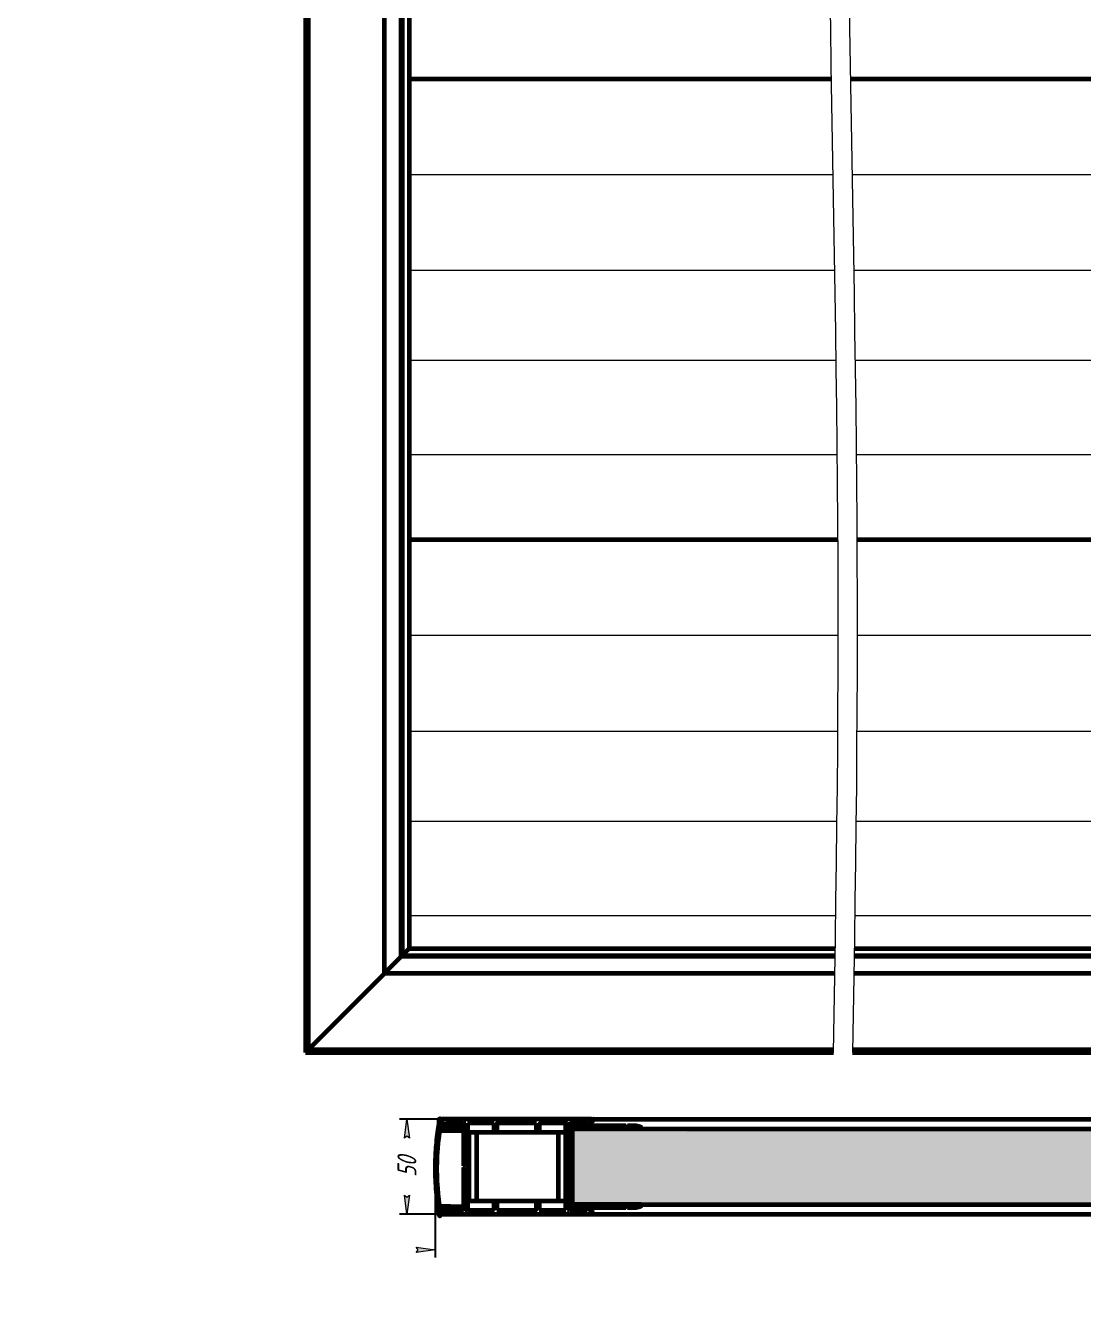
# Model space of a CAD drawing. Header units: millimetres. Extents: x 0 to 841, y 0 to 594.
# Drawn here: x 0 to 278.9, y 0 to 339.7 of the extents above; entities that cross this region are included whole.
import ezdxf

# ---------------------------------------------------------------- set-up
doc = ezdxf.new("R2010")
doc.units = ezdxf.units.MM
for name, pattern in [('K5LT_BASIC', [0]), ('K5LT_THIN', [0]), ('K5LT_THIN_INCLUDED_TO_HATCHING', [0])]:
    doc.linetypes.add(name, pattern=pattern)
doc.layers.add('Системный слой', color=7, linetype='Continuous')
doc.styles.add('KDIMTEXTSTYLE', font='', dxfattribs={"width": 0.96, "oblique": 15, "height": 5})
doc.styles.get('KDIMTEXTSTYLE').set_extended_font_data('Gost Type AU')
doc.dimstyles.new('KDIMSTYLE (0.50)', dxfattribs={"dimtxt": 5, "dimasz": 1, "dimexe": 2, "dimexo": 0, "dimgap": 1, "dimtad": 1, "dimlfac": 2, "dimtxsty": 'KDIMTEXTSTYLE', "dimsah": 1, "dimcen": 0, "dimdle": 1, "dimadec": 0, "dimazin": 0, "dimtfac": 0.667, "dimtmove": 0, "dimatfit": 3, "dimfxl": 1, "dimtvp": 1, "dimtolj": 1, "dimtzin": 0, "dimarcsym": 0})

# ---------------------------------------------------------------- blocks, each defined once
blk = doc.blocks.new('U3')
at = {"layer": 'Системный слой', "color": 5, "linetype": 'K5LT_BASIC', "lineweight": 60, "true_color": 0x0000ff}
for p, q in [((74.26, 69.56), (213.01, 69.56)), ((218.01, 69.56), (467.79, 69.56)), ((472.79, 69.56), (536.76, 69.56))]:
    blk.add_line(p, q, dxfattribs=at)
blk = doc.blocks.new('U4')
at = {"layer": 'Системный слой', "color": 5, "linetype": 'K5LT_BASIC', "lineweight": 60, "true_color": 0x0000ff}
for p, q in [((73.76, 69.05), (213, 69.05)), ((218, 69.05), (467.79, 69.05)), ((472.79, 69.05), (537.26, 69.05))]:
    blk.add_line(p, q, dxfattribs=at)
blk = doc.blocks.new('U5')
at = {"layer": 'Системный слой', "color": 5, "linetype": 'K5LT_BASIC', "lineweight": 60, "true_color": 0x0000ff}
for p, q in [((74.51, 69.81), (213.01, 69.81)), ((218.01, 69.81), (467.8, 69.81)), ((472.8, 69.81), (536.51, 69.81))]:
    blk.add_line(p, q, dxfattribs=at)
blk = doc.blocks.new('U6')
at = {"layer": 'Системный слой', "color": 7, "linetype": 'K5LT_THIN', "lineweight": 18}
for p, q in [((213.02, 69.93), (74.64, 69.93)), ((467.8, 69.93), (218.02, 69.93)), ((536.38, 69.93), (472.8, 69.93))]:
    blk.add_line(p, q, dxfattribs=at)
blk = doc.blocks.new('U7')
at = {"layer": 'Системный слой', "color": 5, "linetype": 'K5LT_BASIC', "lineweight": 60, "true_color": 0x0000ff}
for p, q in [((213.36, 89.81), (94.52, 89.81)), ((468.14, 89.81), (218.36, 89.81)), ((516.5, 89.81), (473.14, 89.81))]:
    blk.add_line(p, q, dxfattribs=at)
blk = doc.blocks.new('U8')
at = {"layer": 'Системный слой', "color": 7, "linetype": 'K5LT_THIN', "lineweight": 18}
for p, q in [((213.35, 89.68), (94.39, 89.68)), ((468.14, 89.68), (218.35, 89.68)), ((516.62, 89.68), (473.14, 89.68))]:
    blk.add_line(p, q, dxfattribs=at)
blk = doc.blocks.new('U32')
at = {"layer": 'Системный слой', "color": 5, "linetype": 'K5LT_BASIC', "lineweight": 60, "true_color": 0x0000ff}
for p, q in [((212.47, 325.69), (101.14, 325.69)), ((286.62, 325.69), (217.47, 325.69))]:
    blk.add_line(p, q, dxfattribs=at)
blk = doc.blocks.new('U33')
at = {"layer": 'Системный слой', "color": 7, "linetype": 'K5LT_THIN', "lineweight": 18}
for p, q in [((212.89, 300.47), (101.14, 300.47)), ((286.62, 300.47), (217.89, 300.47))]:
    blk.add_line(p, q, dxfattribs=at)
blk = doc.blocks.new('U34')
at = {"layer": 'Системный слой', "color": 7, "linetype": 'K5LT_THIN', "lineweight": 18}
for p, q in [((213.33, 275.22), (101.14, 275.22)), ((286.62, 275.22), (218.33, 275.22))]:
    blk.add_line(p, q, dxfattribs=at)
blk = doc.blocks.new('U35')
at = {"layer": 'Системный слой', "color": 7, "linetype": 'K5LT_THIN', "lineweight": 18}
for p, q in [((213.7, 251.47), (101.14, 251.47)), ((286.62, 251.47), (218.7, 251.47))]:
    blk.add_line(p, q, dxfattribs=at)
blk = doc.blocks.new('U36')
at = {"layer": 'Системный слой', "color": 7, "linetype": 'K5LT_THIN', "lineweight": 18}
for p, q in [((214.01, 226.59), (101.14, 226.59)), ((286.62, 226.59), (219.01, 226.59))]:
    blk.add_line(p, q, dxfattribs=at)
blk = doc.blocks.new('U37')
at = {"layer": 'Системный слой', "color": 5, "linetype": 'K5LT_BASIC', "lineweight": 60, "true_color": 0x0000ff}
for p, q in [((214.19, 204.16), (101.14, 204.16)), ((286.62, 204.16), (219.19, 204.16))]:
    blk.add_line(p, q, dxfattribs=at)
blk = doc.blocks.new('U38')
at = {"layer": 'Системный слой', "color": 7, "linetype": 'K5LT_THIN', "lineweight": 18}
for p, q in [((214.25, 178.94), (101.14, 178.94)), ((286.62, 178.94), (219.25, 178.94))]:
    blk.add_line(p, q, dxfattribs=at)
blk = doc.blocks.new('U39')
at = {"layer": 'Системный слой', "color": 7, "linetype": 'K5LT_THIN', "lineweight": 18}
for p, q in [((214.15, 153.69), (101.14, 153.69)), ((286.62, 153.69), (219.15, 153.69))]:
    blk.add_line(p, q, dxfattribs=at)
blk = doc.blocks.new('U40')
at = {"layer": 'Системный слой', "color": 7, "linetype": 'K5LT_THIN', "lineweight": 18}
for p, q in [((213.94, 129.94), (101.14, 129.94)), ((286.62, 129.94), (218.94, 129.94))]:
    blk.add_line(p, q, dxfattribs=at)
blk = doc.blocks.new('U41')
at = {"layer": 'Системный слой', "color": 7, "linetype": 'K5LT_THIN', "lineweight": 18}
for p, q in [((213.6, 105.06), (101.14, 105.06)), ((286.62, 105.06), (218.6, 105.06))]:
    blk.add_line(p, q, dxfattribs=at)
blk = doc.blocks.new('U61')
at = {"layer": 'Системный слой', "color": 5, "linetype": 'K5LT_BASIC', "lineweight": 60, "true_color": 0x0000ff}
for p, q in [((213.43, 94.31), (99.02, 94.31)), ((288.75, 94.31), (218.43, 94.31))]:
    blk.add_line(p, q, dxfattribs=at)
blk = doc.blocks.new('U62')
at = {"layer": 'Системный слой', "color": 5, "linetype": 'K5LT_BASIC', "lineweight": 60, "true_color": 0x0000ff}
for p, q in [((99.27, 94.56), (213.43, 94.56)), ((218.43, 94.56), (288.5, 94.56))]:
    blk.add_line(p, q, dxfattribs=at)
blk = doc.blocks.new('U63')
at = {"layer": 'Системный слой', "color": 5, "linetype": 'K5LT_BASIC', "lineweight": 60, "true_color": 0x0000ff}
for p, q in [((99.14, 94.43), (213.43, 94.43)), ((218.43, 94.43), (288.62, 94.43))]:
    blk.add_line(p, q, dxfattribs=at)
blk = doc.blocks.new('U64')
at = {"layer": 'Системный слой', "color": 5, "linetype": 'K5LT_BASIC', "lineweight": 60, "true_color": 0x0000ff}
for p, q in [((101.14, 96.43), (213.47, 96.43)), ((218.47, 96.43), (286.62, 96.43))]:
    blk.add_line(p, q, dxfattribs=at)
blk = doc.blocks.new('U79')
at = {"layer": 'Системный слой', "color": 7, "linetype": 'K5LT_THIN_INCLUDED_TO_HATCHING', "lineweight": 18}
for p, q in [((212.27, 339.21), (212.13, 349.21)), ((212.41, 329.2), (212.27, 339.21)), ((212.57, 319.2), (212.41, 329.2)), ((212.74, 309.19), (212.57, 319.2)), ((212.91, 299.19), (212.74, 309.19)), ((213.09, 289.18), (212.91, 299.19)), ((213.26, 279.17), (213.09, 289.18)), ((213.43, 269.17), (213.26, 279.17)), ((213.59, 259.16), (213.43, 269.17)), ((213.73, 249.16), (213.59, 259.16)), ((213.87, 239.15), (213.73, 249.16)), ((213.99, 229.14), (213.87, 239.15)), ((214.08, 219.14), (213.99, 229.14)), ((214.16, 209.13), (214.08, 219.14)), ((214.21, 199.13), (214.16, 209.13)), ((214.24, 189.12), (214.21, 199.13)), ((214.25, 179.12), (214.24, 189.12)), ((214.23, 169.11), (214.25, 179.12)), ((214.19, 159.1), (214.23, 169.11)), ((214.12, 149.1), (214.19, 159.1)), ((214.04, 139.09), (214.12, 149.1)), ((213.93, 129.09), (214.04, 139.09)), ((213.8, 119.08), (213.93, 129.09)), ((213.66, 109.08), (213.8, 119.08)), ((213.51, 99.07), (213.66, 109.08)), ((213.34, 89.06), (213.51, 99.07)), ((213.17, 79.06), (213.34, 89.06)), ((213, 69.05), (213.17, 79.06))]:
    blk.add_line(p, q, dxfattribs=at)
blk = doc.blocks.new('U80')
at = {"layer": 'Системный слой', "color": 7, "linetype": 'K5LT_THIN_INCLUDED_TO_HATCHING', "lineweight": 18}
for p, q in [((217.13, 349.21), (217.27, 339.21)), ((217.27, 339.21), (217.41, 329.2)), ((217.41, 329.2), (217.57, 319.2)), ((217.57, 319.2), (217.74, 309.19)), ((217.74, 309.19), (217.91, 299.19)), ((217.91, 299.19), (218.09, 289.18)), ((218.09, 289.18), (218.26, 279.17)), ((218.26, 279.17), (218.43, 269.17)), ((218.43, 269.17), (218.59, 259.16)), ((218.59, 259.16), (218.73, 249.16)), ((218.73, 249.16), (218.87, 239.15)), ((218.87, 239.15), (218.99, 229.14)), ((218.99, 229.14), (219.08, 219.14)), ((219.08, 219.14), (219.16, 209.13)), ((219.16, 209.13), (219.21, 199.13)), ((219.21, 199.13), (219.24, 189.12)), ((219.24, 189.12), (219.25, 179.12)), ((219.25, 179.12), (219.23, 169.11)), ((219.23, 169.11), (219.19, 159.1)), ((219.19, 159.1), (219.12, 149.1)), ((219.12, 149.1), (219.04, 139.09)), ((219.04, 139.09), (218.93, 129.09)), ((218.93, 129.09), (218.8, 119.08)), ((218.8, 119.08), (218.66, 109.08)), ((218.66, 109.08), (218.51, 99.07)), ((218.51, 99.07), (218.34, 89.06)), ((218.34, 89.06), (218.17, 79.06)), ((218.17, 79.06), (218, 69.05))]:
    blk.add_line(p, q, dxfattribs=at)
blk = doc.blocks.new('U82')
at = {"layer": 'Системный слой', "color": 5, "linetype": 'K5LT_BASIC', "lineweight": 60, "true_color": 0x0000ff}
for p, q in [((149.21, 51.41), (330.36, 51.41)), ((335.36, 51.41), (453.36, 51.41))]:
    blk.add_line(p, q, dxfattribs=at)
blk = doc.blocks.new('U83')
at = {"layer": 'Системный слой', "color": 5, "linetype": 'K5LT_BASIC', "lineweight": 60, "true_color": 0x0000ff}
for p, q in [((149.21, 26.41), (330.36, 26.41)), ((335.36, 26.41), (452.76, 26.41))]:
    blk.add_line(p, q, dxfattribs=at)
blk = doc.blocks.new('U84')
at = {"layer": 'Системный слой', "color": 5, "linetype": 'K5LT_BASIC', "lineweight": 60, "true_color": 0x0000ff}
for p, q in [((149.81, 51.41), (330.36, 51.41)), ((335.36, 51.41), (452.76, 51.41))]:
    blk.add_line(p, q, dxfattribs=at)
blk = doc.blocks.new('U94')
at = {"layer": 'Системный слой', "color": 5, "linetype": 'K5LT_BASIC', "lineweight": 60, "true_color": 0x0000ff}
for p, q in [((144.71, 48.91), (330.07, 48.91)), ((335.07, 48.92), (457.86, 48.92))]:
    blk.add_line(p, q, dxfattribs=at)
blk = doc.blocks.new('U95')
at = {"layer": 'Системный слой', "color": 5, "linetype": 'K5LT_BASIC', "lineweight": 60, "true_color": 0x0000ff}
for p, q in [((144.71, 28.91), (330.66, 28.91)), ((335.66, 28.92), (457.86, 28.92))]:
    blk.add_line(p, q, dxfattribs=at)
blk = doc.blocks.new('U98')
at = {"layer": 'Системный слой', "color": 5, "linetype": 'K5LT_BASIC', "lineweight": 60, "true_color": 0x0000ff}
for p, q in [((143.46, 49.41), (143.46, 28.41)), ((158.21, 49.66), (143.71, 49.66)), ((144.21, 29.41), (144.21, 48.41)), ((144.71, 48.91), (162.31, 48.91)), ((158.46, 49.41), (158.21, 49.66)), ((158.71, 49.66), (158.46, 49.41)), ((160.93, 49.66), (158.71, 49.66)), ((143.71, 28.16), (158.21, 28.16)), ((162.31, 28.91), (144.71, 28.91)), ((158.21, 28.16), (158.46, 28.41)), ((158.46, 28.41), (158.71, 28.16)), ((158.71, 28.16), (160.93, 28.16))]:
    blk.add_line(p, q, dxfattribs=at)
for centre, radius, start, end in [((143.71, 49.41), 0.25, 90, 180), ((144.71, 48.41), 0.5, 90, 180), ((160.93, 47.16), 2.5, 53.9507, 90), ((162.31, 49.06), 0.15, 270, 53.9507), ((143.71, 28.41), 0.25, 180, 270), ((144.71, 29.41), 0.5, 180, 270), ((160.93, 30.66), 2.5, 270, 306.0493), ((162.31, 28.76), 0.15, 306.0493, 90)]:
    blk.add_arc(centre, radius, start, end, dxfattribs=at)
blk = doc.blocks.new('KDIMARROW_01')
at = {"layer": 'Системный слой'}
blk.add_hatch(color=0, dxfattribs=at).paths.add_polyline_path([(0, 0), (-5, 0.66), (-4.5, 0), (-5, -0.66)])
at = {"layer": 'Системный слой', "color": 0, "linetype": 'K5LT_THIN', "lineweight": 18}
for p, q in [((-4.5, 0), (-5, 0.66)), ((-5, 0.66), (0, 0)), ((0, 0), (-5, -0.66)), ((-5, -0.66), (-4.5, 0)), ((0, 0), (-1, 0))]:
    blk.add_line(p, q, dxfattribs=at)

msp = doc.modelspace()

# ---------------------------------------------------------------- hatches: boundary and pattern name
at = {"layer": 'Системный слой'}
h = msp.add_hatch(dxfattribs=at)
h.set_pattern_fill('Металл', angle=135, style=0, pattern_type=0)
h.set_pattern_definition([(135, (0, 0), (-0.707107, -0.707107), [])])
h.paths.add_polyline_path([(111.3045, 50.3449), (111.4117, 50.3139), (111.9671, 49.9624), (112.1847, 49.4627), (111.7474, 49.0447), (111.6853, 49.0341), (109.2005, 49.0317), (109.1444, 48.4459), (108.4723, 41.0297), (108.5618, 34.1915), (109.1642, 28.4459), (111.8093, 28.4485), (112.2087, 28.0303), (111.9878, 27.5393), (111.4667, 27.1931), (111.3598, 27.1607), (111.1611, 27.1605), (111.0196, 27.219), (110.9733, 27.2911), (110.9617, 27.3227), (110.9613, 27.7477), (110.9025, 27.889), (110.7611, 27.9475), (109.4618, 27.9462), (109.4618, 26.1665), (109.1788, 25.9484), (108.9636, 26.1957), (108.9631, 26.6957), (108.0895, 34.1344), (108.0174, 41.5432), (108.7358, 48.9283), (108.9398, 50.1957), (108.9402, 51.2814), (109.2306, 51.5284), (109.4603, 51.2819), (109.462, 49.5319), (110.7634, 49.5332), (110.9047, 49.5919), (110.9632, 49.7334), (110.9627, 50.1584), (110.9786, 50.2069), (111.0781, 50.3231), (111.1685, 50.3448)])
h = msp.add_hatch(dxfattribs=at)
h.set_pattern_fill('Металл', angle=45, style=0, pattern_type=0)
h.set_pattern_definition([(45, (0, 0), (-0.707107, 0.707107), [])])
h.paths.add_polyline_path([(149.4618, 26.6603), (149.3886, 26.4836), (149.2118, 26.4103), (109.7118, 26.4103), (109.535, 26.4836), (109.4618, 26.6603), (109.4618, 26.9103), (109.6083, 27.2639), (109.6299, 27.2843), (110.5459, 28.0973), (110.7267, 28.1599), (110.8988, 28.0763), (110.9618, 27.9103), (110.9618, 27.1603), (115.4618, 27.1603), (115.4618, 38.6603), (115.7118, 38.9103), (115.4618, 39.1603), (115.4618, 50.6603), (110.9618, 50.6603), (110.9618, 49.9103), (110.8886, 49.7336), (110.7118, 49.6603), (110.5459, 49.7234), (109.6299, 50.5364), (109.4627, 50.8806), (109.4618, 50.9103), (109.4618, 51.1603), (109.535, 51.3371), (109.7118, 51.4103), (149.2118, 51.4103), (149.3886, 51.3371), (149.4618, 51.1603), (149.4618, 50.9103), (149.3154, 50.5568), (149.2937, 50.5364), (148.3778, 49.7234), (148.197, 49.6608), (148.0248, 49.7444), (147.9618, 49.9103), (147.9618, 50.6603), (143.4618, 50.6603), (143.4618, 39.1603), (143.2118, 38.9103), (143.4618, 38.6603), (143.4618, 27.1603), (147.9618, 27.1603), (147.9618, 27.9103), (148.035, 28.0871), (148.2118, 28.1603), (148.3778, 28.0973), (149.2937, 27.2843), (149.4609, 26.94), (149.4618, 26.9103)])
h.paths.add_polyline_path([(123.5618, 27.4103), (123.5618, 29.9103), (124.2118, 29.9103), (124.2118, 27.4103), (134.7118, 27.4103), (134.7118, 29.9103), (135.3618, 29.9103), (135.3618, 27.4103), (142.4618, 27.4103), (142.4618, 50.4103), (135.3618, 50.4103), (135.3618, 47.9103), (134.7118, 47.9103), (134.7118, 50.4103), (124.2118, 50.4103), (124.2118, 47.9103), (123.5618, 47.9103), (123.5618, 50.4103), (116.4618, 50.4103), (116.4618, 27.4103)])
h = msp.add_hatch(dxfattribs=at)
h.set_pattern_fill('Песок', angle=40, style=0, pattern_type=0)
h.set_pattern_definition([(40, (7.66, 6.428), (-20.5692, 24.5134), [2, -30]), (130, (9.193, 7.713), (-24.5134, -20.5692), [2, -30]), (85, (7.66, 6.428), (-20.5688, 24.513), [2.828, -42.426]), (60, (9.193, 7.713), (-27.7128, 16), [2, -30]), (150, (10.192, 9.445), (-16, -27.7128), [2, -30]), (105, (9.193, 7.713), (-27.7123, 15.9997), [2.828, -42.426]), (80, (16.853, 14.141), (-26.0974, 4.6017), [1.5, -25]), (170, (17.114, 15.618), (-4.6017, -26.0974), [1.5, -25]), (125, (16.853, 14.141), (-26.09695, 4.6016), [2.121, -35.355]), (100, (-18.796, -15.771), (-15.7569, -2.77837), [1, -15]), (190, (-18.97, -14.787), (2.77837, -15.7569), [1, -15]), (145, (-18.796, -15.771), (-15.75733, -2.77844), [1.414, -21.213]), (70, (1.233, 14.088), (-15.0351, 5.4723), [1, -15]), (160, (1.575, 15.028), (-5.4723, -15.0351), [1, -15]), (115, (1.233, 14.088), (-15.03547, 5.47246), [1.414, -21.213]), (85, (0, 0), (-9.35186, 7.84492), [0.3, -10]), (65, (0, 0), (-2.41845, 6.64463), [0.3, -10]), (105, (0, 0), (-6.193075, 7.658056), [0.5, -12]), (110, (0, 0), (-7.94593, 1.36463), [0.5, -7])])
h.paths.add_polyline_path([(457.8618, 29.42), (457.8618, 48.92), (335.0598, 48.8247), (335.0547, 48.7788), (334.9432, 47.463), (334.8771, 46.1472), (334.8635, 44.8314), (334.9039, 43.5156), (334.994, 42.1998), (335.1238, 40.884), (335.2795, 39.5682), (335.4441, 38.2524), (335.5998, 36.9366), (335.7297, 35.6209), (335.8197, 34.3051), (335.8601, 32.9893), (335.8465, 31.6735), (335.7804, 30.3577), (335.6956, 29.3564)])
h.paths.add_polyline_path([(330.8373, 33.9103), (330.7663, 35.1603), (330.6557, 36.4103), (330.5163, 37.6603), (330.3618, 38.9103), (330.2073, 40.1603), (330.0679, 41.4103), (329.9573, 42.6603), (329.8863, 43.9103), (329.8618, 45.1603), (329.8863, 46.4103), (329.9573, 47.6603), (330.0143, 48.304), (144.7118, 48.1603), (144.7118, 28.9103), (330.6643, 29.0071), (330.7663, 30.1603), (330.8373, 31.4103), (330.8618, 32.6603)])

# ---------------------------------------------------------------- linework, layer by layer
at = {"layer": 'Системный слой', "color": 5, "linetype": 'K5LT_BASIC', "lineweight": 60, "true_color": 0x0000ff}
for p, q in [((73.7553, 477.1703), (73.7553, 69.0524)), ((74.2618, 477.1703), (74.2612, 69.5582)), ((74.5105, 477.1703), (74.5105, 69.8076)), ((94.5172, 477.1703), (94.5172, 89.8076)), ((99.0172, 94.3076), (99.0172, 477.1703)), ((99.1422, 94.4326), (99.1422, 477.1703)), ((99.2672, 477.1703), (99.2672, 94.5576)), ((101.1385, 477.1703), (101.1385, 96.4289)), ((99.1422, 450.0177), (99.1422, 94.4326)), ((94.5172, 218.9931), (94.5172, 89.8076)), ((94.5172, 89.8076), (101.1385, 96.4289)), ((73.7553, 69.0524), (94.3922, 89.6826)), ((94.5172, 89.8076), (94.3922, 89.6826)), ((94.3922, 89.6826), (94.5172, 89.8076)), ((108.9402, 51.2814), (108.9398, 50.1957)), ((109.462, 49.5319), (109.4603, 51.2819)), ((109.4618, 51.1603), (109.4618, 50.9103)), ((109.4847, 51.2819), (109.4934, 51.2819)), ((109.4847, 51.2819), (109.4847, 51.2648)), ((149.2118, 51.4103), (109.7118, 51.4103)), ((149.2118, 51.4103), (134.4618, 51.4103)), ((149.4618, 50.9103), (149.4618, 51.1603)), ((149.8118, 51.4103), (149.7118, 51.4103)), ((109.1444, 48.4459), (109.2005, 49.0317)), ((109.2227, 49.0317), (109.1659, 48.4459)), ((109.1659, 48.4459), (115.4618, 48.4459)), ((109.2005, 49.0317), (111.6853, 49.0341)), ((111.7075, 49.0341), (109.2227, 49.0317)), ((109.2227, 49.0317), (115.4618, 49.0317)), ((110.7634, 49.5332), (109.462, 49.5319)), ((109.4847, 50.7609), (109.4847, 49.5319)), ((109.6299, 50.5364), (110.5459, 49.7234)), ((110.9494, 49.6603), (110.7118, 49.6603)), ((110.9618, 49.9103), (110.9618, 50.6603)), ((110.9618, 50.6603), (115.4618, 50.6603)), ((110.9786, 50.2069), (110.9627, 50.1584)), ((110.9627, 50.1584), (110.9632, 49.7334)), ((111.3045, 50.3449), (111.1685, 50.3448)), ((111.3076, 50.3449), (111.328, 50.3449)), ((111.328, 50.3449), (115.4618, 50.3449)), ((111.328, 50.3449), (115.4618, 50.3449)), ((111.9671, 49.9624), (111.4117, 50.3139)), ((111.4351, 50.3139), (111.9902, 49.9624)), ((111.7075, 49.0341), (115.4618, 49.0341)), ((111.9902, 49.9624), (115.4618, 49.9624)), ((115.4618, 50.6603), (115.4618, 39.1603)), ((116.4618, 50.4103), (116.4618, 27.4103)), ((123.5618, 50.4103), (116.4618, 50.4103)), ((118.9618, 47.9103), (116.9618, 47.9103)), ((116.9618, 29.9103), (116.9618, 47.9103)), ((118.9618, 29.9103), (118.9618, 47.9103)), ((123.5618, 47.9103), (118.9618, 47.9103)), ((123.5618, 47.9103), (123.5618, 50.4103)), ((124.2118, 47.9103), (123.5618, 47.9103)), ((124.2118, 50.4103), (124.2118, 47.9103)), ((134.7118, 50.4103), (124.2118, 50.4103)), ((134.7118, 47.9103), (124.2118, 47.9103)), ((134.7118, 47.9103), (134.7118, 50.4103)), ((135.3618, 47.9103), (134.7118, 47.9103)), ((142.4618, 50.4103), (135.3618, 50.4103)), ((135.3618, 50.4103), (135.3618, 47.9103)), ((140.4618, 47.9103), (135.3618, 47.9103)), ((142.4618, 47.9103), (140.4618, 47.9103)), ((140.4618, 29.9103), (140.4618, 47.9103)), ((142.4618, 27.4103), (142.4618, 50.4103)), ((143.4618, 50.6603), (147.9618, 50.6603)), ((143.4618, 39.1603), (143.4618, 50.6603)), ((147.9618, 50.6603), (147.9618, 49.9103)), ((148.3778, 49.7234), (149.2937, 50.5364)), ((115.4618, 39.1603), (115.7118, 38.9103)), ((115.7118, 38.9103), (115.4618, 38.6603)), ((115.4618, 38.6603), (115.4618, 27.1603)), ((143.2118, 38.9103), (143.4618, 39.1603)), ((143.4618, 38.6603), (143.2118, 38.9103)), ((143.4618, 27.1603), (143.4618, 38.6603)), ((111.8093, 28.4485), (109.1642, 28.4459)), ((109.4618, 27.9462), (110.7611, 27.9475)), ((109.4618, 26.1665), (109.4618, 27.9462)), ((109.4631, 27.9462), (109.462, 26.9254)), ((109.4631, 27.9462), (110.3756, 27.9462)), ((110.5459, 28.0973), (109.6299, 27.2843)), ((110.9613, 27.7477), (110.9617, 27.3227)), ((110.9617, 27.3227), (110.9733, 27.2911)), ((110.9618, 27.1603), (110.9618, 27.9103)), ((111.4667, 27.1931), (111.9878, 27.5393)), ((111.9886, 27.5393), (111.4672, 27.1931)), ((111.8093, 28.4485), (111.811, 28.4485)), ((111.811, 28.4485), (115.4618, 28.4485)), ((111.9886, 27.5393), (115.4618, 27.5393)), ((116.4618, 27.4103), (123.5618, 27.4103)), ((116.9618, 29.9103), (118.9618, 29.9103)), ((118.9618, 29.9103), (123.5618, 29.9103)), ((123.5618, 27.4103), (123.5618, 29.9103)), ((123.5618, 29.9103), (124.2118, 29.9103)), ((124.2118, 29.9103), (124.2118, 27.4103)), ((124.2118, 29.9103), (134.7118, 29.9103)), ((124.2118, 27.4103), (134.7118, 27.4103)), ((134.7118, 27.4103), (134.7118, 29.9103)), ((134.7118, 29.9103), (135.3618, 29.9103)), ((135.3618, 29.9103), (135.3618, 27.4103)), ((135.3618, 29.9103), (140.4618, 29.9103)), ((135.3618, 27.4103), (142.4618, 27.4103)), ((140.4618, 29.9103), (142.4618, 29.9103)), ((147.9618, 27.9103), (147.9618, 27.1603)), ((149.2937, 27.2843), (148.3778, 28.0973)), ((108.9631, 26.1957), (108.9631, 26.6957)), ((108.9631, 26.6957), (108.9636, 26.1957)), ((109.4618, 26.9103), (109.4618, 26.6603)), ((109.7118, 26.4103), (149.2118, 26.4103)), ((115.4618, 27.1603), (110.9618, 27.1603)), ((111.1611, 27.1605), (111.3598, 27.1607)), ((111.1616, 27.1605), (115.4618, 27.1603)), ((111.1616, 27.1605), (115.4618, 27.1603)), ((134.4618, 26.4103), (149.2118, 26.4103)), ((147.9618, 27.1603), (143.4618, 27.1603)), ((149.4618, 26.6603), (149.4618, 26.9103))]:
    msp.add_line(p, q, dxfattribs=at)
at = {"layer": 'Системный слой', "color": 7, "linetype": 'K5LT_THIN', "lineweight": 18}
for p, q in [((74.6355, 477.1703), (74.6355, 69.9326)), ((94.3922, 477.1703), (94.3922, 89.6826))]:
    msp.add_line(p, q, dxfattribs=at)
at = {"layer": 'Системный слой', "color": 5, "linetype": 'K5LT_BASIC', "lineweight": 60, "true_color": 0x0000ff}
for centre, radius, start, end in [((109.2245, 51.2961), 0.2347, 90.040257, 93.100345), ((109.7118, 51.1603), 0.25, 90, 180), ((149.2118, 51.1603), 0.25, 0, 90), ((109.9618, 50.9103), 0.5, 180, 228.406857), ((110.7118, 49.9103), 0.25, 228.406857, 0), ((110.7632, 49.7332), 0.2, 270.056806, 0.056806), ((111.1687, 50.1448), 0.2, 90.056806, 161.914732), ((111.3047, 50.1449), 0.2, 57.672742, 90.056806), ((148.2118, 49.9103), 0.25, 180, 311.593143), ((148.9618, 50.9103), 0.5, 311.593143, 0), ((109.9618, 26.9103), 0.5, 131.593143, 180), ((110.7118, 27.9103), 0.25, 0, 131.593143), ((110.7613, 27.7475), 0.2, 0.056806, 90.056806), ((111.1609, 27.3605), 0.2, 200.302122, 270.056806), ((111.3596, 27.3542), 0.1935, 270.056806, 303.606612), ((148.2118, 27.9103), 0.25, 48.406857, 180), ((148.9618, 26.9103), 0.5, 0, 48.406857), ((109.7118, 26.6603), 0.25, 180, 270), ((149.2118, 26.6603), 0.25, 270, 0)]:
    msp.add_arc(centre, radius, start, end, dxfattribs=at)
for centre, major_axis, start_param, end_param in [((111.328, 50.1449), (0.1415, 0.1415), 0.78490243, 0.78589389), ((111.328, 50.1449), (0.1415, 0.1415), 0.22068534, 0.78490243), ((111.3603, 27.3542), (0.1369, 0.1369), 3.92748655, 4.51304112)]:
    msp.add_ellipse(centre, major_axis=major_axis, ratio=0.99900903, start_param=start_param, end_param=end_param, dxfattribs=at)
for points, knots in [([(109.4603, 51.2819), (109.4454, 51.3555), (109.4151, 51.4135), (109.3326, 51.4903), (109.2775, 51.521), (109.164, 51.5389), (109.0734, 51.5118), (108.9782, 51.4281), (108.9499, 51.3655), (108.9402, 51.2814)], [0, 0, 0, 0, 1.77897805, 1.77897805, 3.2087032, 3.2087032, 5.13292649, 5.13292649, 7, 7, 7, 7]), ([(109.4847, 51.2819), (109.4815, 51.2976), (109.4749, 51.3235), (109.4617, 51.359), (109.4474, 51.3884), (109.4312, 51.4139), (109.4117, 51.4388), (109.3927, 51.4578), (109.3721, 51.4747), (109.3521, 51.4888), (109.3274, 51.5033), (109.302, 51.5151), (109.2793, 51.5231), (109.2595, 51.528), (109.2416, 51.5304), (109.2299, 51.5308), (109.2244, 51.5308)], [0, 0, 0, 0, 1.74583623, 2.9412588, 4.29774656, 5.56140975, 6.61487869, 8.27925576, 9.0788951, 10.228245, 11.66213738, 13.12271259, 14.2852093, 15.21400377, 16.16695567, 17, 17, 17, 17]), ([(108.9398, 50.1957), (108.8166, 49.4727), (108.7048, 48.7483), (108.353, 46.2), (108.1735, 44.3638), (107.9782, 40.9864), (107.9404, 39.4379), (107.9729, 35.7881), (108.0878, 33.6767), (108.3994, 30.5673), (108.5234, 29.5548), (108.759, 27.9284), (108.8569, 27.3115), (108.9631, 26.6957)], [0, 0, 0, 0, 1.02454958, 1.02454958, 3.596893, 3.596893, 5.7565862, 5.7565862, 8.70258294, 8.70258294, 10.12685081, 10.12685081, 11, 11, 11, 11]), ([(109.1642, 28.4459), (108.8802, 30.3752), (108.6781, 32.3098), (108.4527, 35.9547), (108.4104, 37.6687), (108.4561, 41.3234), (108.5632, 43.2748), (108.8574, 46.2928), (108.9881, 47.3705), (109.1444, 48.4459)], [0, 0, 0, 0, 2.03570917, 2.03570917, 3.82486121, 3.82486121, 5.86391293, 5.86391293, 7, 7, 7, 7]), ([(109.1659, 28.4459), (109.0913, 28.9564), (108.9534, 29.9788), (108.7723, 31.5928), (108.6141, 33.3922), (108.4966, 35.3621), (108.4384, 37.3304), (108.4339, 39.4725), (108.4899, 41.3538), (108.5897, 43.0781), (108.6891, 44.3778), (108.8613, 46.1752), (109.0327, 47.5353), (109.1659, 48.4459)], [0, 0, 0, 0, 1.08208137, 2.16428626, 3.40752076, 4.87054661, 6.29245064, 7.51232676, 9.33506891, 10.21802768, 11.12022778, 12.06091052, 14, 14, 14, 14]), ([(111.6853, 49.0341), (111.8765, 49.0608), (112.0137, 49.1318), (112.1587, 49.3328), (112.2002, 49.4724), (112.1836, 49.7142), (112.1083, 49.8424), (111.9671, 49.9624)], [0, 0, 0, 0, 1.84796042, 1.84796042, 3.2208686, 3.2208686, 5, 5, 5, 5]), ([(111.7075, 49.0341), (111.7475, 49.0397), (111.8117, 49.0521), (111.8951, 49.0798), (111.9515, 49.105), (111.9966, 49.1312), (112.033, 49.1571), (112.0631, 49.1828), (112.0879, 49.208), (112.107, 49.2306), (112.1205, 49.2485), (112.1338, 49.2683), (112.1465, 49.29), (112.1609, 49.3184), (112.1747, 49.3498), (112.1887, 49.3882), (112.2008, 49.4304), (112.2095, 49.4717), (112.2145, 49.5088), (112.2165, 49.5391), (112.2166, 49.5627), (112.2155, 49.5819), (112.2137, 49.6005), (112.2105, 49.6223), (112.2052, 49.6482), (112.1969, 49.6782), (112.185, 49.7113), (112.1687, 49.7474), (112.147, 49.7866), (112.1192, 49.8278), (112.0863, 49.8687), (112.0431, 49.9152), (112.0104, 49.9452), (111.9902, 49.9624)], [0, 0, 0, 0, 3.99784277, 6.15098231, 8.00092894, 9.54768266, 10.77356281, 11.89335901, 12.8994756, 13.68189607, 14.25830108, 14.65521162, 15.51347527, 16.15295341, 17.00454653, 17.99434212, 19.05322587, 20.05521187, 20.89549003, 21.58313048, 22.09228794, 22.48793446, 22.87693139, 23.35732379, 23.97698042, 24.6895555, 25.52133482, 26.46818382, 27.5647911, 28.8680416, 30.30324413, 31.71643796, 34, 34, 34, 34]), ([(111.9878, 27.5393), (112.0823, 27.6079), (112.147, 27.6887), (112.2099, 27.856), (112.2202, 27.9491), (112.1956, 28.1237), (112.1444, 28.23), (112.0209, 28.3612), (111.9379, 28.4129), (111.8408, 28.4417), (111.8252, 28.4455), (111.8093, 28.4485)], [0, 0, 0, 0, 2.38985768, 2.38985768, 4.29107401, 4.29107401, 6.6193264, 6.6193264, 8.62313576, 8.62313576, 9, 9, 9, 9]), ([(111.9886, 27.5393), (112.0239, 27.5649), (112.0732, 27.6072), (112.1243, 27.6711), (112.1481, 27.708), (112.1644, 27.7382), (112.1773, 27.7662), (112.1888, 27.7966), (112.1992, 27.832), (112.2076, 27.8723), (112.2132, 27.9151), (112.2152, 27.9559), (112.2143, 27.9901), (112.2121, 28.0158), (112.2093, 28.0362), (112.2054, 28.0572), (112.1988, 28.0847), (112.1873, 28.1216), (112.1704, 28.1634), (112.1499, 28.2039), (112.1253, 28.2443), (112.1024, 28.275), (112.0813, 28.299), (112.0656, 28.315), (112.0472, 28.332), (112.0243, 28.3508), (111.9971, 28.3706), (111.9681, 28.3888), (111.9402, 28.4041), (111.9143, 28.4164), (111.8908, 28.4261), (111.87, 28.4335), (111.8438, 28.4414), (111.8245, 28.4459), (111.811, 28.4485)], [0, 0, 0, 0, 4.4006996, 6.09956274, 7.31602693, 8.22134981, 9.01101167, 9.86630265, 10.85298683, 11.93340633, 13.07374818, 14.17326309, 15.04575917, 15.6873362, 16.15362259, 16.63040511, 17.34718787, 18.37123573, 19.70358666, 21.02936546, 22.17048311, 23.77582822, 24.43277875, 25.09918109, 25.86248163, 26.81181362, 27.96427069, 29.16231312, 30.24502401, 31.20016185, 32.11008173, 32.88776147, 33.52592112, 35, 35, 35, 35]), ([(108.9631, 26.1957), (108.9638, 26.1834), (108.9659, 26.1632), (108.9713, 26.1355), (108.9778, 26.1127), (108.9875, 26.0877), (108.9974, 26.0689), (109.0067, 26.0545), (109.0122, 26.0468), (109.0189, 26.0384), (109.0275, 26.0288), (109.0394, 26.0171), (109.0546, 26.0043), (109.0729, 25.9911), (109.0938, 25.9782), (109.1166, 25.9668), (109.1383, 25.9581), (109.1571, 25.9524), (109.1719, 25.9492), (109.1873, 25.947), (109.1979, 25.9465), (109.2047, 25.9465)], [0, 0, 0, 0, 1.75729443, 2.88908004, 4.08855726, 5.24348165, 6.93846965, 7.40413356, 8.01749317, 8.4929944, 9.21357593, 10.21898627, 11.41113869, 12.77240834, 14.34399607, 16.00365185, 17.6159496, 18.8841118, 19.86402957, 20.63525778, 22, 22, 22, 22]), ([(108.9636, 26.1957), (108.9669, 26.1378), (108.9824, 26.0895), (109.0461, 26.0001), (109.1202, 25.9561), (109.2406, 25.9401), (109.3236, 25.9634), (109.4159, 26.0381), (109.4462, 26.093), (109.4618, 26.1665)], [0, 0, 0, 0, 1.44506919, 1.44506919, 3.33563734, 3.33563734, 5.21180313, 5.21180313, 7, 7, 7, 7])]:
    msp.add_open_spline(points, degree=3, knots=knots, dxfattribs=at)

# ---------------------------------------------------------------- block references
at = {"layer": 'Системный слой'}
for name in ['U79', 'U80', 'U32', 'U33', 'U34', 'U35', 'U36', 'U37', 'U38', 'U39', 'U40', 'U41', 'U64', 'U61', 'U63', 'U62', 'U8', 'U7', 'U4', 'U3', 'U5', 'U6', 'U82', 'U84', 'U98', 'U94', 'U95', 'U83']:
    msp.add_blockref(name, (0, 0), dxfattribs=at)

# ---------------------------------------------------------------- dimensions: what is measured, and where the dimension line sits
at = {"layer": 'Системный слой', "color": 7}
msp.add_linear_dim(base=(100.5193, 51.4103), p1=(186.4026, 26.4103), p2=(186.4026, 51.4103), angle=90, location=(100.5193, 38.9103), dimstyle='KDIMSTYLE (0.50)', override={"dimexo": 0, "dimpost": '\\fGOST type A|b0|c204|p34;\\H5.0;\\W0.960;\\Q15;<>', "dimblk1": 'KDIMARROW_01', "dimblk2": 'KDIMARROW_01', "dimse1": 0, "dimse2": 0, "dimclrt": 7, "dimtolj": 1}, dxfattribs=at).render()
msp.add_linear_dim(base=(107.9404, 16.9809), p1=(494.6007, 35.7881), p2=(107.9404, 39.4379), location=(301.2706, 16.9809), text='\\fGOST type A|b0|c204|p34;\\H5.0;\\W0.960;\\Q15;\\fGOST type A|b0|c204|p34;\\H5.0;\\W0.960;\\Q15;\\fGOST type A|b0|i0|c204|p34;\\Q15;B', dimstyle='KDIMSTYLE (0.50)', override={"dimexo": 0, "dimblk1": 'KDIMARROW_01', "dimblk2": 'KDIMARROW_01', "dimse1": 0, "dimse2": 0, "dimclrt": 7, "dimtolj": 1}, dxfattribs=at).render()

doc.saveas('drawing.dxf')
